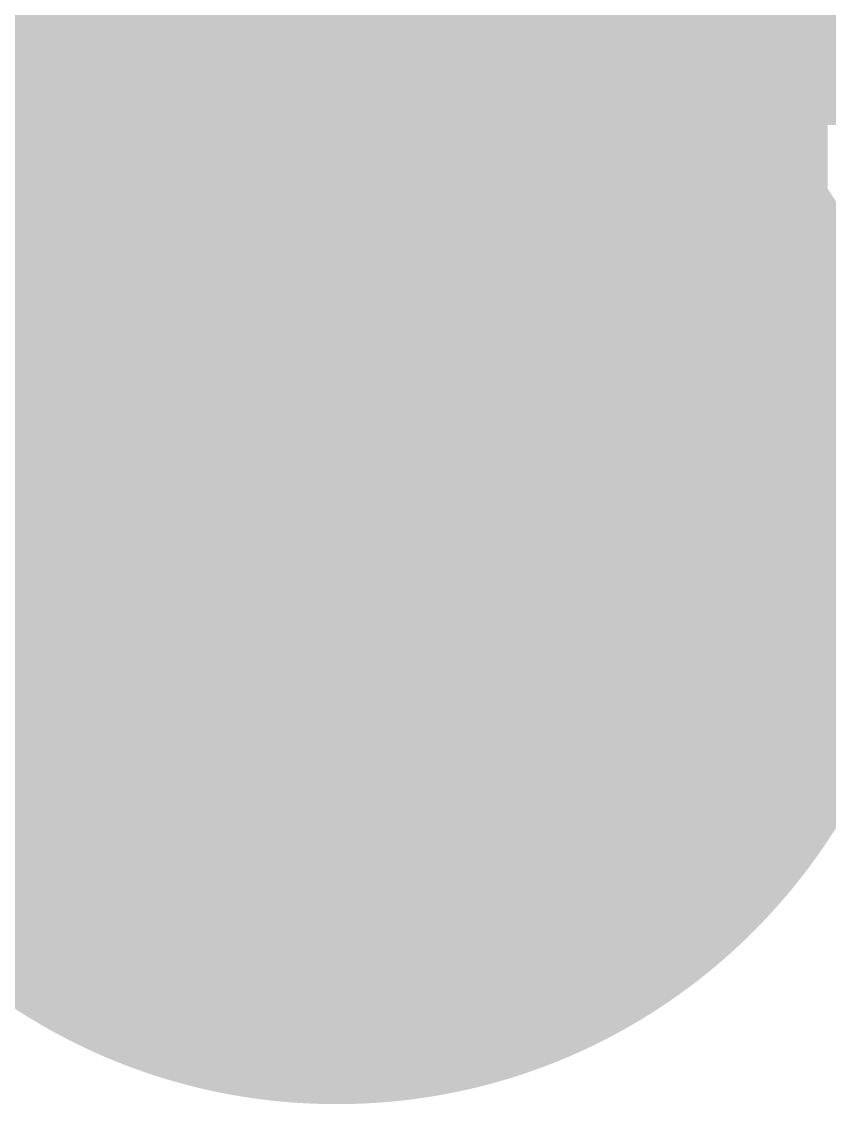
# Model space of a CAD drawing. Header units: inches. Extents: x -3 to 191, y -18 to 93.
# Drawn here: x 107.99 to 108.401, y 49.557 to 50.108 of the extents above; entities that cross this region are included whole.
import ezdxf

# ---------------------------------------------------------------- set-up
doc = ezdxf.new("R2010")
doc.units = ezdxf.units.IN
for name, color, linetype in [('Bottom Layer', 5, 'Continuous'), ('GND 1', 90, 'Continuous'), ('GND 2', 156, 'Continuous'), ('Mechanical 13', 56, 'Continuous'), ('PWR', 16, 'Continuous'), ('Signal L4', 76, 'Continuous'), ('Top Layer', 1, 'Continuous'), ('Top Solder', 216, 'Continuous'), ('Via Holes', 16, 'Continuous')]:
    doc.layers.add(name, color=color, linetype=linetype)

# ---------------------------------------------------------------- blocks, each defined once
blk = doc.blocks.new('CAP_0805_478')
at = {"layer": 'Top Solder'}
h = blk.add_hatch(color=216, dxfattribs=at)
edge = h.paths.add_edge_path()
edge.add_arc((-1.66799895, 0.67499865), 0.2766009199999999, 90, 180)
edge.add_line((-1.94459987, 0.67499865), (-1.94459987, -0.67499865))
edge.add_arc((-1.66799895, -0.67499865), 0.2766009199999999, 180, 270)
edge.add_line((-1.66799895, -0.95159957), (-0.6180010500000002, -0.95159957))
edge.add_arc((-0.61800105, -0.67499865), 0.2766009199999999, 270, 360)
edge.add_line((-0.34140013, -0.67499865), (-0.34140013, 0.67499865))
edge.add_arc((-0.61800105, 0.67499865), 0.2766009199999999, 0, 90)
edge.add_line((-0.61800105, 0.95159957), (-1.66799895, 0.95159957))
at = {"layer": 'Mechanical 13'}
blk.add_lwpolyline([(-2.159, 1.143, 0.17500092, 0.17500092, 0), (-2.159, -1.143, 0.17500092, 0.17500092, 0)], format="xyseb", dxfattribs=at)

msp = doc.modelspace()

# ---------------------------------------------------------------- hatches: boundary and pattern name
at = {"layer": 'Bottom Layer'}
h = msp.add_hatch(color=5, dxfattribs=at)
edge = h.paths.add_edge_path()
edge.add_arc((108.14999706, 49.85699706), 0.2999994, 0, 360)
at = {"layer": 'GND 1'}
h = msp.add_hatch(color=90, dxfattribs=at)
edge = h.paths.add_edge_path()
edge.add_arc((108.14999706, 49.85699706), 0.2999994, 0, 360)
at = {"layer": 'GND 2'}
h = msp.add_hatch(color=156, dxfattribs=at)
edge = h.paths.add_edge_path()
edge.add_arc((108.14999706, 49.85699706), 0.2999994, 0, 360)
at = {"layer": 'PWR'}
h = msp.add_hatch(color=16, dxfattribs=at)
edge = h.paths.add_edge_path()
edge.add_arc((108.14999706, 49.85699706), 0.2999994, 0, 360)
at = {"layer": 'Signal L4'}
h = msp.add_hatch(color=76, dxfattribs=at)
edge = h.paths.add_edge_path()
edge.add_arc((108.14999706, 49.85699706), 0.2999994, 0, 360)
at = {"layer": 'Top Layer'}
h = msp.add_hatch(color=1, dxfattribs=at)
edge = h.paths.add_edge_path()
edge.add_arc((108.14999706, 49.85699706), 0.2999994, 0, 360)
at = {"layer": 'Via Holes'}
h = msp.add_hatch(color=7, dxfattribs=at)
edge = h.paths.add_edge_path()
edge.add_arc((108.14999706, 49.85699706), 0.1499997, 0, 360)

# ---------------------------------------------------------------- linework, layer by layer
at = {"layer": 'Top Layer'}
for points in [[(108.15000214, 49.85700214, 0.499999, 0.499999, 0), (108.15000214, 50.85699252, 0.499999, 0.499999, 0)], [(108.14999706, 49.85699706, 0.499999, 0.499999, 0), (108.15000214, 49.85700214, 0.499999, 0.499999, 0)]]:
    msp.add_lwpolyline(points, format="xyseb", dxfattribs=at)
for points in [[(108.02499858, 49.85699706, 0.2499995, 0.2499995, 1), (108.27499554, 49.85699706, 0.2499995, 0.2499995, 1)], [(108.02500366, 49.85700214, 0.2499995, 0.2499995, 1), (108.27500062, 49.85700214, 0.2499995, 0.2499995, 1)], [(108.02500366, 49.85700214, 0.2499995, 0.2499995, 1), (108.27500062, 49.85700214, 0.2499995, 0.2499995, 1)]]:
    msp.add_lwpolyline(points, format="xyseb", close=True, dxfattribs=at)

# ---------------------------------------------------------------- block references
at = {"rotation": 90}
msp.add_blockref('CAP_0805_478', (108.15000722, 51.9999976), dxfattribs=at)

doc.saveas('drawing.dxf')
